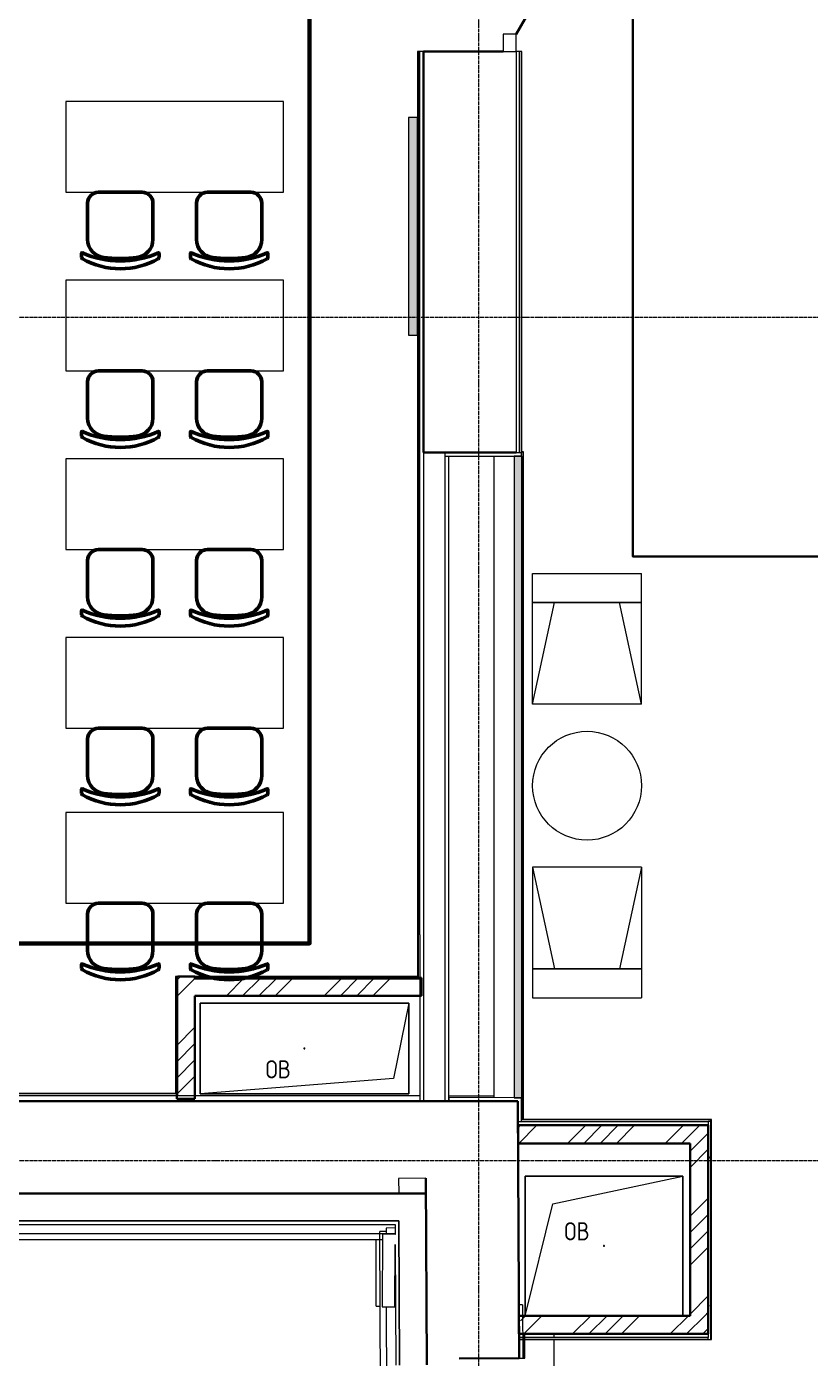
# Model space of a CAD drawing. Header units: millimetres. Extents: x -32 to 417638015, y -35 to 175284279.
# Drawn here: x 1293115 to 1297435, y 59058 to 66400 of the extents above; entities that cross this region are included whole.
import ezdxf
from ezdxf import colors
from ezdxf.entities.mleader import LeaderData, LeaderLine
from ezdxf.math import Vec2, Vec3

# ---------------------------------------------------------------- set-up
doc = ezdxf.new("R2010")
doc.units = ezdxf.units.MM
doc.linetypes.add('ADSK_Линия сетки', pattern=[25, 20, -2.5, 0, -2.5])
for name, color, linetype, lineweight in [('_ЭМ_гофра', 5, 'Continuous', 60), ('Аннотация', 7, 'Continuous', 18), ('Двери', 7, 'Continuous', 9), ('Обобщенные модели', 7, 'Continuous', 18), ('Оси', 253, 'Continuous', 9), ('Перекрытие', 7, 'Continuous', 18), ('Стены внутренние', 7, 'Continuous', 18), ('Стены наружные', 7, 'Continuous', 18), ('Стены несущие', 7, 'Continuous', 30), ('Стены отделка', 7, 'Continuous', 30), ('Стены перегородки', 7, 'Continuous', 30), ('Стены штриховка', 7, 'Continuous', 9), ('ТХ', 5, 'Continuous', 0), ('ТХ_Задание ЭОМ_СС', 6, 'Continuous', 0), ('ШТРИХОВКА', 252, 'Continuous', 15), ('ЭМ_Лоток 1_2', 162, 'Continuous', 30)]:
    doc.layers.add(name, color=color, linetype=linetype, lineweight=lineweight)
doc.layers.add('_ЭМ_Надписи', color=7, linetype='Continuous')
doc.styles.add('GOST Common_4', font='GOST_Common.ttf', dxfattribs={"width": 0.9, "height": 200})
doc.styles.add('ЭОМ', font='isocpeur.ttf', dxfattribs={"width": 0.85, "height": 250})
doc.linetypes.add('Cable in the tray', pattern='A,5,[130,ltypeshp.shx,S=1,R=0,X=0,Y=0],1.5,[130,ltypeshp.shx,S=1.5,R=90,X=0,Y=-1],1,[130,ltypeshp.shx,S=1,R=0,X=0.5,Y=0],5', length=12.5)
pattern_1 = [(45, (591.94, 243.9), (-269.408, 269.408), []), (45, (681.74, 243.9), (-269.408, 269.408), []), (45, (771.54, 243.9), (-269.408, 269.408), []), (45, (861.35, 243.9), (-269.408, 269.408), [])]

# ---------------------------------------------------------------- blocks, each defined once
blk = doc.blocks.new('_ЭМ_ТХ2_4 Этаж')
at = {"lineweight": 0}
h = blk.add_hatch(color=8, dxfattribs=at)
h.dxf.hatch_style = 1
h.paths.add_polyline_path([(6078.4, 14136.6), (6028.4, 14136.6), (6028.4, 12936.6), (6078.4, 12936.6)])
at = {"color": 8, "linetype": 'ByBlock', "lineweight": -2}
for p, q in [((4259.5, 13663.6), (4259.5, 13463.3)), ((4259.5, 13663.6), (4259.5, 13463.3)), ((4319.3, 13723.6), (4559.5, 13723.6)), ((4319.3, 13723.6), (4559.5, 13723.6)), ((4619.5, 13663.6), (4619.5, 13463.3)), ((4619.5, 13663.6), (4619.5, 13463.3)), ((4859.5, 13663.6), (4859.5, 13463.3)), ((4859.5, 13663.6), (4859.5, 13463.3)), ((4919.3, 13723.6), (5159.5, 13723.6)), ((4919.3, 13723.6), (5159.5, 13723.6)), ((5219.5, 13663.6), (5219.5, 13463.3)), ((5219.5, 13663.6), (5219.5, 13463.3)), ((4226, 13364.6), (4226, 13386.3)), ((4226, 13364.6), (4226, 13386.3)), ((4653, 13364.6), (4653, 13386.3)), ((4653, 13364.6), (4653, 13386.3)), ((4826, 13364.6), (4826, 13386.3)), ((4826, 13364.6), (4826, 13386.3)), ((5253, 13364.6), (5253, 13386.3)), ((5253, 13364.6), (5253, 13386.3)), ((4319.3, 12738.6), (4559.5, 12738.6)), ((4319.3, 12738.6), (4559.5, 12738.6)), ((4919.3, 12738.6), (5159.5, 12738.6)), ((4919.3, 12738.6), (5159.5, 12738.6)), ((4259.5, 12678.6), (4259.5, 12478.3)), ((4259.5, 12678.6), (4259.5, 12478.3)), ((4619.5, 12678.6), (4619.5, 12478.3)), ((4619.5, 12678.6), (4619.5, 12478.3)), ((4859.5, 12678.6), (4859.5, 12478.3)), ((4859.5, 12678.6), (4859.5, 12478.3)), ((5219.5, 12678.6), (5219.5, 12478.3)), ((5219.5, 12678.6), (5219.5, 12478.3)), ((4226, 12379.6), (4226, 12401.3)), ((4226, 12379.6), (4226, 12401.3)), ((4653, 12379.6), (4653, 12401.3)), ((4653, 12379.6), (4653, 12401.3)), ((4826, 12379.6), (4826, 12401.3)), ((4826, 12379.6), (4826, 12401.3)), ((5253, 12379.6), (5253, 12401.3)), ((5253, 12379.6), (5253, 12401.3)), ((4319.3, 11753.6), (4559.5, 11753.6)), ((4319.3, 11753.6), (4559.5, 11753.6)), ((4919.3, 11753.6), (5159.5, 11753.6)), ((4919.3, 11753.6), (5159.5, 11753.6)), ((4259.5, 11693.6), (4259.5, 11493.3)), ((4259.5, 11693.6), (4259.5, 11493.3)), ((4619.5, 11693.6), (4619.5, 11493.3)), ((4619.5, 11693.6), (4619.5, 11493.3)), ((4859.5, 11693.6), (4859.5, 11493.3)), ((4859.5, 11693.6), (4859.5, 11493.3)), ((5219.5, 11693.6), (5219.5, 11493.3)), ((5219.5, 11693.6), (5219.5, 11493.3)), ((4226, 11394.6), (4226, 11416.3)), ((4226, 11394.6), (4226, 11416.3)), ((4653, 11394.6), (4653, 11416.3)), ((4653, 11394.6), (4653, 11416.3)), ((4826, 11394.6), (4826, 11416.3)), ((4826, 11394.6), (4826, 11416.3)), ((5253, 11394.6), (5253, 11416.3)), ((5253, 11394.6), (5253, 11416.3)), ((4319.3, 10768.6), (4559.5, 10768.6)), ((4319.3, 10768.6), (4559.5, 10768.6)), ((4919.3, 10768.6), (5159.5, 10768.6)), ((4919.3, 10768.6), (5159.5, 10768.6)), ((4259.5, 10708.6), (4259.5, 10508.3)), ((4259.5, 10708.6), (4259.5, 10508.3)), ((4619.5, 10708.6), (4619.5, 10508.3)), ((4619.5, 10708.6), (4619.5, 10508.3)), ((4859.5, 10708.6), (4859.5, 10508.3)), ((4859.5, 10708.6), (4859.5, 10508.3)), ((5219.5, 10708.6), (5219.5, 10508.3)), ((5219.5, 10708.6), (5219.5, 10508.3)), ((4226, 10409.6), (4226, 10431.3)), ((4226, 10409.6), (4226, 10431.3)), ((4653, 10409.6), (4653, 10431.3)), ((4653, 10409.6), (4653, 10431.3)), ((4826, 10409.6), (4826, 10431.3)), ((4826, 10409.6), (4826, 10431.3)), ((5253, 10409.6), (5253, 10431.3)), ((5253, 10409.6), (5253, 10431.3)), ((4319.3, 9803.6), (4559.5, 9803.6)), ((4319.3, 9803.6), (4559.5, 9803.6)), ((4919.3, 9803.6), (5159.5, 9803.6)), ((4919.3, 9803.6), (5159.5, 9803.6)), ((4259.5, 9743.6), (4259.5, 9543.3)), ((4259.5, 9743.6), (4259.5, 9543.3)), ((4619.5, 9743.6), (4619.5, 9543.3)), ((4619.5, 9743.6), (4619.5, 9543.3)), ((4859.5, 9743.6), (4859.5, 9543.3)), ((4859.5, 9743.6), (4859.5, 9543.3)), ((5219.5, 9743.6), (5219.5, 9543.3)), ((5219.5, 9743.6), (5219.5, 9543.3)), ((4226, 9444.6), (4226, 9466.3)), ((4226, 9444.6), (4226, 9466.3)), ((4653, 9444.6), (4653, 9466.3)), ((4653, 9444.6), (4653, 9466.3)), ((4826, 9444.6), (4826, 9466.3)), ((4826, 9444.6), (4826, 9466.3)), ((5253, 9444.6), (5253, 9466.3)), ((5253, 9444.6), (5253, 9466.3))]:
    blk.add_line(p, q, dxfattribs=at)
at = {"color": 8}
for p, q in [((6712, 10902), (6712, 11622)), ((6712, 10902), (6712, 11622)), ((6712, 11622), (7312, 11622)), ((7312, 10902), (7312, 11622)), ((6712, 11461.7), (7312, 11461.7)), ((7312, 11461.7), (6712, 11461.7)), ((6712, 10902), (6833.5, 11461.7)), ((6712, 10902), (6833.5, 11461.7)), ((7312, 10902), (7190.5, 11461.7)), ((7312, 10902), (7190.5, 11461.7)), ((7312, 10902), (6712, 10902)), ((7312, 10902), (6712, 10902)), ((6712, 10002), (6712, 9282)), ((6712, 10002), (6712, 9282)), ((7312, 10002), (6712, 10002)), ((7312, 10002), (6712, 10002)), ((6712, 10002), (6833.5, 9442.2)), ((6712, 10002), (6833.5, 9442.2)), ((7312, 10002), (7190.5, 9442.2)), ((7312, 10002), (7190.5, 9442.2)), ((7312, 10002), (7312, 9282)), ((6712, 9442.2), (7312, 9442.2)), ((7312, 9442.2), (6712, 9442.2)), ((6712, 9282), (7312, 9282))]:
    blk.add_line(p, q, dxfattribs=at)
at = {"color": 8, "lineweight": 0}
blk.add_lwpolyline([(6078.4, 14136.6), (6028.4, 14136.6), (6028.4, 12936.6), (6078.4, 12936.6), (6078.4, 14136.6)], dxfattribs=at)
at = {"color": 8, "linetype": 'ByBlock', "lineweight": -2}
for centre, radius, start, end in [((4319.5, 13663.6), 60, 90, 180), ((4319.5, 13663.6), 60, 90, 180), ((4559.5, 13663.6), 60, 0, 90), ((4559.5, 13663.6), 60, 0, 90), ((4919.5, 13663.6), 60, 90, 180), ((4919.5, 13663.6), 60, 90, 180), ((5159.5, 13663.6), 60, 0, 90), ((5159.5, 13663.6), 60, 0, 90), ((4359.5, 13463.3), 100, 180, 264.25844), ((4359.5, 13463.3), 100, 180, 264.25844), ((4519.5, 13463.3), 100, 275.74156, 0), ((4519.5, 13463.3), 100, 275.74156, 0), ((4959.5, 13463.3), 100, 180, 264.25844), ((4959.5, 13463.3), 100, 180, 264.25844), ((5119.5, 13463.3), 100, 275.74156, 0), ((5119.5, 13463.3), 100, 275.74156, 0), ((4229, 13386.3), 3, 63.89783, 180), ((4229, 13386.3), 3, 63.89783, 180), ((4236, 13364.6), 10, 180, 238.06825), ((4236, 13364.6), 10, 180, 238.06825), ((4439.5, 13865.9), 520.8, 246.31951, 293.68049), ((4439.5, 13865.9), 520.8, 246.31951, 293.68049), ((4439.5, 14159.1), 800.4, 263.24698, 276.75302), ((4439.5, 14159.1), 800.4, 263.24698, 276.75302), ((4643, 13364.6), 10, 301.93175, 0), ((4643, 13364.6), 10, 301.93175, 0), ((4650, 13386.3), 3, 0, 116.10217), ((4650, 13386.3), 3, 0, 116.10217), ((4829, 13386.3), 3, 63.89783, 180), ((4829, 13386.3), 3, 63.89783, 180), ((4836, 13364.6), 10, 180, 238.06825), ((4836, 13364.6), 10, 180, 238.06825), ((5039.5, 13865.9), 520.8, 246.31951, 293.68049), ((5039.5, 13865.9), 520.8, 246.31951, 293.68049), ((5039.5, 14159.1), 800.4, 263.24698, 276.75302), ((5039.5, 14159.1), 800.4, 263.24698, 276.75302), ((5243, 13364.6), 10, 301.93175, 0), ((5243, 13364.6), 10, 301.93175, 0), ((5250, 13386.3), 3, 0, 116.10217), ((5250, 13386.3), 3, 0, 116.10217), ((4439.5, 13732.6), 430.5, 240.99166, 299.00834), ((4439.5, 13732.6), 430.5, 240.99166, 299.00834), ((5039.5, 13732.6), 430.5, 240.99166, 299.00834), ((5039.5, 13732.6), 430.5, 240.99166, 299.00834), ((4319.5, 12678.6), 60, 90, 180), ((4319.5, 12678.6), 60, 90, 180), ((4559.5, 12678.6), 60, 0, 90), ((4559.5, 12678.6), 60, 0, 90), ((4919.5, 12678.6), 60, 90, 180), ((4919.5, 12678.6), 60, 90, 180), ((5159.5, 12678.6), 60, 0, 90), ((5159.5, 12678.6), 60, 0, 90), ((4359.5, 12478.3), 100, 180, 264.25844), ((4359.5, 12478.3), 100, 180, 264.25844), ((4519.5, 12478.3), 100, 275.74156, 0), ((4519.5, 12478.3), 100, 275.74156, 0), ((4959.5, 12478.3), 100, 180, 264.25844), ((4959.5, 12478.3), 100, 180, 264.25844), ((5119.5, 12478.3), 100, 275.74156, 0), ((5119.5, 12478.3), 100, 275.74156, 0), ((4229, 12401.3), 3, 63.89783, 180), ((4229, 12401.3), 3, 63.89783, 180), ((4236, 12379.6), 10, 180, 238.06825), ((4236, 12379.6), 10, 180, 238.06825), ((4439.5, 12880.9), 520.8, 246.31951, 293.68049), ((4439.5, 12880.9), 520.8, 246.31951, 293.68049), ((4439.5, 12747.6), 430.5, 240.99166, 299.00834), ((4439.5, 12747.6), 430.5, 240.99166, 299.00834), ((4439.5, 13174.1), 800.4, 263.24698, 276.75302), ((4439.5, 13174.1), 800.4, 263.24698, 276.75302), ((4643, 12379.6), 10, 301.93175, 0), ((4643, 12379.6), 10, 301.93175, 0), ((4650, 12401.3), 3, 0, 116.10217), ((4650, 12401.3), 3, 0, 116.10217), ((4829, 12401.3), 3, 63.89783, 180), ((4829, 12401.3), 3, 63.89783, 180), ((4836, 12379.6), 10, 180, 238.06825), ((4836, 12379.6), 10, 180, 238.06825), ((5039.5, 12880.9), 520.8, 246.31951, 293.68049), ((5039.5, 12880.9), 520.8, 246.31951, 293.68049), ((5039.5, 12747.6), 430.5, 240.99166, 299.00834), ((5039.5, 12747.6), 430.5, 240.99166, 299.00834), ((5039.5, 13174.1), 800.4, 263.24698, 276.75302), ((5039.5, 13174.1), 800.4, 263.24698, 276.75302), ((5243, 12379.6), 10, 301.93175, 0), ((5243, 12379.6), 10, 301.93175, 0), ((5250, 12401.3), 3, 0, 116.10217), ((5250, 12401.3), 3, 0, 116.10217), ((4319.5, 11693.6), 60, 90, 180), ((4319.5, 11693.6), 60, 90, 180), ((4559.5, 11693.6), 60, 0, 90), ((4559.5, 11693.6), 60, 0, 90), ((4919.5, 11693.6), 60, 90, 180), ((4919.5, 11693.6), 60, 90, 180), ((5159.5, 11693.6), 60, 0, 90), ((5159.5, 11693.6), 60, 0, 90), ((4359.5, 11493.3), 100, 180, 264.25844), ((4359.5, 11493.3), 100, 180, 264.25844), ((4519.5, 11493.3), 100, 275.74156, 0), ((4519.5, 11493.3), 100, 275.74156, 0), ((4959.5, 11493.3), 100, 180, 264.25844), ((4959.5, 11493.3), 100, 180, 264.25844), ((5119.5, 11493.3), 100, 275.74156, 0), ((5119.5, 11493.3), 100, 275.74156, 0), ((4229, 11416.3), 3, 63.89783, 180), ((4229, 11416.3), 3, 63.89783, 180), ((4236, 11394.6), 10, 180, 238.06825), ((4236, 11394.6), 10, 180, 238.06825), ((4439.5, 11895.9), 520.8, 246.31951, 293.68049), ((4439.5, 11895.9), 520.8, 246.31951, 293.68049), ((4439.5, 11762.6), 430.5, 240.99166, 299.00834), ((4439.5, 11762.6), 430.5, 240.99166, 299.00834), ((4439.5, 12189.1), 800.4, 263.24698, 276.75302), ((4439.5, 12189.1), 800.4, 263.24698, 276.75302), ((4643, 11394.6), 10, 301.93175, 0), ((4643, 11394.6), 10, 301.93175, 0), ((4650, 11416.3), 3, 0, 116.10217), ((4650, 11416.3), 3, 0, 116.10217), ((4829, 11416.3), 3, 63.89783, 180), ((4829, 11416.3), 3, 63.89783, 180), ((4836, 11394.6), 10, 180, 238.06825), ((4836, 11394.6), 10, 180, 238.06825), ((5039.5, 11895.9), 520.8, 246.31951, 293.68049), ((5039.5, 11895.9), 520.8, 246.31951, 293.68049), ((5039.5, 11762.6), 430.5, 240.99166, 299.00834), ((5039.5, 11762.6), 430.5, 240.99166, 299.00834), ((5039.5, 12189.1), 800.4, 263.24698, 276.75302), ((5039.5, 12189.1), 800.4, 263.24698, 276.75302), ((5243, 11394.6), 10, 301.93175, 0), ((5243, 11394.6), 10, 301.93175, 0), ((5250, 11416.3), 3, 0, 116.10217), ((5250, 11416.3), 3, 0, 116.10217), ((4319.5, 10708.6), 60, 90, 180), ((4319.5, 10708.6), 60, 90, 180), ((4559.5, 10708.6), 60, 0, 90), ((4559.5, 10708.6), 60, 0, 90), ((4919.5, 10708.6), 60, 90, 180), ((4919.5, 10708.6), 60, 90, 180), ((5159.5, 10708.6), 60, 0, 90), ((5159.5, 10708.6), 60, 0, 90), ((4359.5, 10508.3), 100, 180, 264.25844), ((4359.5, 10508.3), 100, 180, 264.25844), ((4519.5, 10508.3), 100, 275.74156, 0), ((4519.5, 10508.3), 100, 275.74156, 0), ((4959.5, 10508.3), 100, 180, 264.25844), ((4959.5, 10508.3), 100, 180, 264.25844), ((5119.5, 10508.3), 100, 275.74156, 0), ((5119.5, 10508.3), 100, 275.74156, 0), ((4229, 10431.3), 3, 63.89783, 180), ((4229, 10431.3), 3, 63.89783, 180), ((4439.5, 10910.9), 520.8, 246.31951, 293.68049), ((4439.5, 10910.9), 520.8, 246.31951, 293.68049), ((4650, 10431.3), 3, 0, 116.10217), ((4650, 10431.3), 3, 0, 116.10217), ((4829, 10431.3), 3, 63.89783, 180), ((4829, 10431.3), 3, 63.89783, 180), ((5039.5, 10910.9), 520.8, 246.31951, 293.68049), ((5039.5, 10910.9), 520.8, 246.31951, 293.68049), ((5250, 10431.3), 3, 0, 116.10217), ((5250, 10431.3), 3, 0, 116.10217), ((4236, 10409.6), 10, 180, 238.06825), ((4236, 10409.6), 10, 180, 238.06825), ((4439.5, 10777.6), 430.5, 240.99166, 299.00834), ((4439.5, 10777.6), 430.5, 240.99166, 299.00834), ((4439.5, 11204.1), 800.4, 263.24698, 276.75302), ((4439.5, 11204.1), 800.4, 263.24698, 276.75302), ((4643, 10409.6), 10, 301.93175, 0), ((4643, 10409.6), 10, 301.93175, 0), ((4836, 10409.6), 10, 180, 238.06825), ((4836, 10409.6), 10, 180, 238.06825), ((5039.5, 10777.6), 430.5, 240.99166, 299.00834), ((5039.5, 10777.6), 430.5, 240.99166, 299.00834), ((5039.5, 11204.1), 800.4, 263.24698, 276.75302), ((5039.5, 11204.1), 800.4, 263.24698, 276.75302), ((5243, 10409.6), 10, 301.93175, 0), ((5243, 10409.6), 10, 301.93175, 0), ((4319.5, 9743.6), 60, 90, 180), ((4319.5, 9743.6), 60, 90, 180), ((4559.5, 9743.6), 60, 0, 90), ((4559.5, 9743.6), 60, 0, 90), ((4919.5, 9743.6), 60, 90, 180), ((4919.5, 9743.6), 60, 90, 180), ((5159.5, 9743.6), 60, 0, 90), ((5159.5, 9743.6), 60, 0, 90), ((4359.5, 9543.3), 100, 180, 264.25844), ((4359.5, 9543.3), 100, 180, 264.25844), ((4519.5, 9543.3), 100, 275.74156, 0), ((4519.5, 9543.3), 100, 275.74156, 0), ((4959.5, 9543.3), 100, 180, 264.25844), ((4959.5, 9543.3), 100, 180, 264.25844), ((5119.5, 9543.3), 100, 275.74156, 0), ((5119.5, 9543.3), 100, 275.74156, 0), ((4229, 9466.3), 3, 63.89783, 180), ((4229, 9466.3), 3, 63.89783, 180), ((4236, 9444.6), 10, 180, 238.06825), ((4236, 9444.6), 10, 180, 238.06825), ((4439.5, 9945.9), 520.8, 246.31951, 293.68049), ((4439.5, 9945.9), 520.8, 246.31951, 293.68049), ((4439.5, 9812.6), 430.5, 240.99166, 299.00834), ((4439.5, 9812.6), 430.5, 240.99166, 299.00834), ((4439.5, 10239.1), 800.4, 263.24698, 276.75302), ((4439.5, 10239.1), 800.4, 263.24698, 276.75302), ((4643, 9444.6), 10, 301.93175, 0), ((4643, 9444.6), 10, 301.93175, 0), ((4650, 9466.3), 3, 0, 116.10217), ((4650, 9466.3), 3, 0, 116.10217), ((4829, 9466.3), 3, 63.89783, 180), ((4829, 9466.3), 3, 63.89783, 180), ((4836, 9444.6), 10, 180, 238.06825), ((4836, 9444.6), 10, 180, 238.06825), ((5039.5, 9945.9), 520.8, 246.31951, 293.68049), ((5039.5, 9945.9), 520.8, 246.31951, 293.68049), ((5039.5, 9812.6), 430.5, 240.99166, 299.00834), ((5039.5, 9812.6), 430.5, 240.99166, 299.00834), ((5039.5, 10239.1), 800.4, 263.24698, 276.75302), ((5039.5, 10239.1), 800.4, 263.24698, 276.75302), ((5243, 9444.6), 10, 301.93175, 0), ((5243, 9444.6), 10, 301.93175, 0), ((5250, 9466.3), 3, 0, 116.10217), ((5250, 9466.3), 3, 0, 116.10217)]:
    blk.add_arc(centre, radius, start, end, dxfattribs=at)
at = {"layer": 'ТХ', "color": 8}
for p, q in [((5339.4, 14223.6), (4139.4, 14223.6)), ((4139.4, 14223.6), (4139.4, 13723.6)), ((5339.4, 13723.6), (5339.4, 14223.6)), ((4139.4, 13723.6), (5339.4, 13723.6)), ((5339.4, 13238.6), (4139.4, 13238.6)), ((4139.4, 13238.6), (4139.4, 12738.6)), ((5339.4, 12738.6), (5339.4, 13238.6)), ((4139.4, 12738.6), (5339.4, 12738.6)), ((5339.4, 12253.6), (4139.4, 12253.6)), ((4139.4, 12253.6), (4139.4, 11753.6)), ((5339.4, 11753.6), (5339.4, 12253.6)), ((4139.4, 11753.6), (5339.4, 11753.6)), ((5339.4, 11268.6), (4139.4, 11268.6)), ((4139.4, 11268.6), (4139.4, 10768.6)), ((5339.4, 10768.6), (5339.4, 11268.6)), ((4139.4, 10768.6), (5339.4, 10768.6)), ((5339.4, 10303.6), (4139.4, 10303.6)), ((4139.4, 10303.6), (4139.4, 9803.6)), ((5339.4, 9803.6), (5339.4, 10303.6)), ((4139.4, 9803.6), (5339.4, 9803.6))]:
    blk.add_line(p, q, dxfattribs=at)
at = {"layer": 'ТХ', "color": 8, "lineweight": 0}
blk.add_circle((7012, 10452), 300, dxfattribs=at)
blk = doc.blocks.new('План 4 этажа')
at = {"layer": 'Стены внутренние'}
blk.add_hatch(color=8, dxfattribs=at).paths.add_polyline_path([(741.505, 8970.83), (741.505, 12507.861), (701.505, 12507.861), (701.505, 8970.83), (727.777, 8970.83)])
at = {"layer": 'Стены внутренние', "lineweight": 9}
h = blk.add_hatch(dxfattribs=at)
h.set_pattern_fill('FP_4', color=8, style=0, pattern_type=2)
h.set_pattern_definition([(0, (591.94, 243.9), (406.4, 101.6), [33.528, -271.272, 33.528, -271.272, -1625.6]), (0, (591.94, 243.9), (406.4, 101.6), [-609.6, 33.528, -576.072, 33.528, -271.272, -711.2]), (0, (591.94, 243.9), (406.4, 101.6), [-1524, 33.528, -169.672, 33.528, -474.472]), (120, (744.34, 294.7), (-291.1882, 301.1527), [33.528, -271.272, 33.528, -271.272, -1625.6]), (120, (744.34, 294.7), (-291.1882, 301.1527), [-609.6, 33.528, -576.072, 33.528, -271.272, -711.2]), (120, (744.34, 294.7), (-291.1882, 301.1527), [-1524, 33.528, -169.672, 33.528, -474.472]), (240, (795.14, 497.9), (-115.2118, -402.7527), [33.528, -271.272, 33.528, -271.272, -1625.6]), (240, (795.14, 497.9), (-115.2118, -402.7527), [-609.6, 33.528, -576.072, 33.528, -271.272, -711.2]), (240, (795.14, 497.9), (-115.2118, -402.7527), [-1524, 33.528, -169.672, 33.528, -474.472])])
h.paths.add_polyline_path([(1783.744, 7636.902), (1786.505, 7636.902), (1786.505, 8838.902), (1771.505, 8838.902), (1771.505, 7636.902)])
at = {"layer": 'Стены штриховка', "lineweight": 9}
h = blk.add_hatch(dxfattribs=at)
h.set_pattern_fill('ANSI34', color=8, scale=20)
h.set_pattern_definition(pattern_1)
h.paths.add_polyline_path([(-1158.061, 8982.492), (-1058.061, 8982.492), (-1058.061, 9638.451), (-1152.061, 9638.451), (-1152.061, 9626.451), (-1158.061, 9626.451), (-1158.061, 9532.451)])
h = blk.add_hatch(dxfattribs=at)
h.set_pattern_fill('ANSI34', color=8, scale=20)
h.set_pattern_definition(pattern_1)
h.paths.add_polyline_path([(191.939, 9532.451), (191.939, 9632.451), (-1058.061, 9626.451), (-1058.061, 9532.451), (86.658, 9532.451)])
h = blk.add_hatch(dxfattribs=at)
h.set_pattern_fill('ANSI34', color=8, scale=20)
h.set_pattern_definition(pattern_1)
h.paths.add_polyline_path([(1671.505, 8718.902), (1671.505, 8818.902), (723.45, 8818.902), (723.545, 8718.902), (1631.643, 8718.902)])
h = blk.add_hatch(dxfattribs=at)
h.set_pattern_fill('ANSI34', color=8, scale=20)
h.set_pattern_definition(pattern_1)
h.paths.add_polyline_path([(1771.505, 7768.902), (1771.505, 8818.902), (1671.505, 8818.902), (1671.505, 7768.902)])
h = blk.add_hatch(dxfattribs=at)
h.set_pattern_fill('ANSI34', color=8, scale=20)
h.set_pattern_definition(pattern_1)
h.paths.add_polyline_path([(1115.133, 7668.902), (1771.505, 7668.902), (1771.505, 7768.902), (728.063, 7768.902), (728.633, 7764.896), (748.364, 7705.531), (749.175, 7668.902), (922.656, 7668.902)])
at = {"layer": 'Двери', "color": 8, "lineweight": 30}
blk.add_line((711.939, 14833.903), (859.439, 15089.381), dxfattribs=at)
at = {"layer": 'Двери', "color": 8}
for p, q in [((711.939, 14833.903), (641.939, 14833.903)), ((641.939, 14833.903), (641.939, 14738.903)), ((711.939, 14738.903), (711.939, 14833.903)), ((641.939, 14738.903), (711.939, 14738.903))]:
    blk.add_line(p, q, dxfattribs=at)
at = {"layer": 'Обобщенные модели', "color": 8}
for p, q in [((-1029.617, 8992.451), (-1029.617, 9492.451)), ((-1029.617, 9492.451), (120.383, 9492.451)), ((120.383, 9492.451), (-1029.617, 9492.451)), ((-1029.617, 9492.451), (-1029.617, 8992.451)), ((120.383, 9492.451), (37.05, 9075.784)), ((120.383, 9492.451), (120.383, 8992.451)), ((120.383, 8992.451), (120.383, 9492.451)), ((37.05, 9075.784), (-1029.617, 8992.451)), ((120.383, 8992.451), (-1029.617, 8992.451)), ((-1029.617, 8992.451), (120.383, 8992.451)), ((761.643, 7768.902), (761.643, 8538.902)), ((761.643, 8538.902), (1631.643, 8538.902)), ((1631.643, 8538.902), (761.643, 8538.902)), ((761.643, 8538.902), (761.643, 7768.902)), ((915.643, 8384.902), (1631.643, 8538.902)), ((1631.643, 8538.902), (1631.643, 7768.902)), ((1631.643, 7768.902), (1631.643, 8538.902)), ((761.643, 7768.902), (915.643, 8384.902))]:
    blk.add_line(p, q, dxfattribs=at)
for centre, start, end in [((-454.617, 9242.451), 0, 180), ((-454.617, 9242.451), 120, 180), ((-454.617, 9242.451), 180, 0), ((-454.617, 9242.451), 240, 345), ((-454.617, 9242.451), 15, 90), ((1196.643, 8153.902), 0, 180), ((1196.643, 8153.902), 180, 0), ((1196.643, 8153.902), 60, 165), ((1196.643, 8153.902), 195, 270), ((1196.643, 8153.902), 300, 0)]:
    blk.add_arc(centre, 2.5, start, end, dxfattribs=at)
at = {"layer": 'Оси', "color": 8, "linetype": 'ADSK_Линия сетки'}
for p, q in [((506.505, -3353.101), (506.505, 43685.833)), ((-10052.178, 13274.489), (56511.792, 13274.489)), ((-10052.178, 8624.489), (56511.792, 8624.489))]:
    blk.add_line(p, q, dxfattribs=at)
at = {"layer": 'Перекрытие', "color": 8}
for p, q in [((591.505, 8971.069), (591.505, 12507.685)), ((341.939, 8980.165), (591.505, 8980.165)), ((922.656, 7648.902), (922.656, 7668.902)), ((922.656, 797), (922.656, 7636.902))]:
    blk.add_line(p, q, dxfattribs=at)
at = {"layer": 'Стены наружные', "color": 8}
for p, q in [((-4.15, 8232.492), (-39.15, 8232.326)), ((-3.91, 822.157), (-39.15, 8232.326)), ((45.755, 8252.492), (-4.244, 8252.254)), ((-4.244, 8252.254), (-4.08, 8217.655)), ((45.66, 8272.492), (45.66, 8222.492)), ((-23.621, 8187.492), (-6070.081, 8187.492)), ((-5316.778, 8222.492), (45.66, 8222.492)), ((-58.025, 7821.544), (-58.025, 8187.492)), ((25.755, 8222.492), (25.755, 8217.428)), ((-58.025, 7821.544), (-37.196, 7821.544)), ((31.09, 822.199), (-2.177, 7817.629))]:
    blk.add_line(p, q, dxfattribs=at)
at = {"layer": 'Стены несущие', "color": 8}
for p, q in [((641.939, 14738.903), (201.939, 14738.903)), ((201.939, 14738.903), (201.939, 12527.685)), ((201.939, 12527.685), (711.939, 12527.685)), ((-1158.061, 9626.451), (-1158.061, 8963.902)), ((-1152.061, 9626.451), (-1158.061, 9626.451)), ((-1058.061, 9638.451), (-1152.061, 9638.451)), ((-1058.061, 9638.451), (-1058.061, 9626.451)), ((191.939, 9632.451), (-1058.061, 9632.451)), ((191.939, 9532.451), (191.939, 9632.451)), ((-1058.061, 9532.451), (191.939, 9532.451)), ((-1058.061, 8963.902), (-1058.061, 9532.451)), ((-1158.061, 8963.902), (-1058.061, 8963.902)), ((722.434, 8952.492), (-5674.856, 8952.492)), ((729.179, 7534.088), (722.434, 8952.492)), ((1771.505, 8818.902), (723.45, 8818.902)), ((723.45, 8818.902), (723.45, 8718.902)), ((1771.505, 7668.902), (1771.505, 8818.902)), ((723.45, 8718.902), (1671.505, 8718.902)), ((1671.505, 8718.902), (1671.505, 7768.902)), ((214.453, 8526.729), (214.854, 8526.731)), ((214.854, 8442.492), (214.453, 8526.729)), ((219.748, 7497.665), (214.854, 8526.731)), ((-6182.245, 8442.492), (214.854, 8442.492)), ((1671.505, 7768.902), (727.302, 7768.902)), ((727.302, 7768.902), (727.302, 7668.902)), ((727.302, 7668.902), (1771.505, 7668.902)), ((399.183, 7532.519), (729.179, 7534.088))]:
    blk.add_line(p, q, dxfattribs=at)
at = {"layer": 'Стены отделка', "color": 8, "lineweight": 9}
for p, q in [((201.939, 14738.903), (169.939, 14738.903)), ((169.939, 14738.903), (169.939, 9638.451)), ((711.939, 14738.903), (711.939, 12527.685)), ((743.939, 14738.903), (711.939, 14738.903)), ((743.939, 12527.685), (743.939, 14738.903)), ((321.939, 12507.685), (741.505, 12507.685)), ((341.939, 8952.001), (341.939, 12507.685)), ((701.505, 12507.861), (701.505, 8970.83)), ((741.505, 12507.861), (701.505, 12507.861)), ((711.939, 12527.685), (731.939, 12527.685)), ((741.505, 12530.83), (741.505, 12527.685)), ((753.505, 12530.83), (741.505, 12530.83)), ((741.505, 12527.685), (743.939, 12527.685)), ((741.505, 12507.861), (741.505, 8838.902)), ((753.505, 8850.902), (753.505, 12530.83)), ((181.939, 9868.902), (181.939, 11408.902)), ((-1164.061, 9636.451), (-1164.061, 8994.492)), ((-1152.061, 9638.451), (-1162.061, 9638.451)), ((-1152.061, 8982.492), (-1152.061, 9626.451)), ((169.939, 9638.451), (-1058.061, 9638.451)), ((-1058.061, 9626.451), (181.939, 9626.451)), ((181.939, 9636.451), (181.939, 8952.001)), ((-5674.856, 8982.492), (181.939, 8982.492)), ((-1164.061, 8994.492), (-5655.071, 8994.492)), ((341.988, 8971.666), (341.94, 8951.666)), ((742.348, 8970.708), (341.988, 8971.666)), ((701.505, 8970.83), (741.505, 8970.83)), ((742.974, 8838.967), (742.348, 8970.708)), ((-5674.856, 8952.492), (181.939, 8952.492)), ((181.939, 8952.001), (201.939, 8952.001)), ((321.939, 8952.001), (341.939, 8952.001)), ((341.94, 8951.666), (722.442, 8950.756)), ((722.974, 8838.872), (742.974, 8838.967)), ((741.505, 8838.902), (1771.505, 8838.902)), ((1788.505, 8850.902), (753.505, 8850.902)), ((1771.505, 8838.902), (1771.505, 7648.902)), ((1788.505, 7636.902), (1788.505, 8850.902)), ((214.453, 8526.729), (64.855, 8526.018)), ((64.855, 8526.018), (65.253, 8442.492)), ((65.253, 8442.492), (-6182.245, 8442.492)), ((-6351.375, 8272.492), (45.66, 8272.492)), ((45.565, 8292.492), (-6331.478, 8292.492)), ((-6331.478, 8292.492), (65.966, 8292.492)), ((65.565, 8292.492), (45.566, 8292.397)), ((45.66, 8272.492), (45.923, 8217.275)), ((69.353, 7495.95), (65.565, 8292.492)), ((65.966, 8292.492), (69.754, 7495.952)), ((-23.391, 8217.801), (-26.427, 7817.813)), ((45.923, 8217.275), (-23.391, 8217.801)), ((43.571, 7817.282), (46.186, 8161.863)), ((46.186, 8161.863), (49.354, 7495.855)), ((-26.427, 7817.813), (43.571, 7817.282)), ((747.777, 7828.999), (727.777, 7828.904)), ((747.777, 7828.999), (749.179, 7534.183)), ((1771.505, 7648.902), (728.633, 7648.902)), ((728.691, 7636.902), (1788.505, 7636.902)), ((761.179, 7534.24), (760.539, 7668.902)), ((729.179, 7534.088), (761.179, 7534.24))]:
    blk.add_line(p, q, dxfattribs=at)
at = {"layer": 'Стены перегородки', "color": 8, "lineweight": 18}
for p, q in [((201.939, 12527.685), (201.939, 8952.001)), ((321.939, 8952.001), (321.939, 12527.685)), ((201.939, 8952.001), (321.939, 8952.001))]:
    blk.add_line(p, q, dxfattribs=at)
at = {"layer": 'Стены штриховка', "color": 8}
for p, q in [((171.939, 14738.903), (171.939, 9636.451)), ((181.939, 11408.902), (181.939, 14738.903)), ((731.939, 12527.685), (731.939, 14738.903)), ((741.939, 12527.685), (741.939, 14738.903)), ((731.939, 12527.685), (741.505, 12527.685)), ((741.505, 12507.861), (741.505, 12527.685)), ((751.505, 8848.902), (751.505, 12530.83)), ((181.939, 9868.902), (181.939, 9636.451)), ((-1162.061, 9638.451), (-1164.061, 9638.451)), ((-1164.061, 9638.451), (-1164.061, 9636.451)), ((-1164.061, 9636.451), (-1152.061, 9636.451)), ((-1162.061, 9638.451), (-1162.061, 8992.492)), ((171.939, 9636.451), (-1058.061, 9636.451)), ((-1162.061, 8992.492), (-5655.061, 8992.492)), ((1786.505, 8848.902), (751.505, 8848.902)), ((1786.505, 8838.902), (1771.505, 8838.902)), ((1786.505, 7636.902), (1786.505, 8850.902)), ((728.681, 7638.902), (1771.505, 7638.902)), ((759.179, 7534.231), (758.539, 7668.902)), ((1771.505, 7636.902), (1771.505, 7648.902))]:
    blk.add_line(p, q, dxfattribs=at)
at = {"layer": 'Аннотация', "color": 8, "lineweight": 9, "char_height": 100, "width": 156.348, "attachment_point": 1, "line_spacing_factor": 1.022766, "style": 'GOST Common_4'}
for insert in [(-668.761, 9177.17), (978.124, 8284.149)]:
    blk.add_mtext('\\pxt3.6,7.2,10.8,14.4,18,21.6,25.2,28.8,32.4,36,39.6,43.2,46.8,50.4,54,57.6,61.2,64.8,68.4,72,75.6,79.2,82.8,86.4,90,93.6,97.2,100.8,104.4,108,111.6,115.2;{ОВ}', dxfattribs=dict(at, insert=insert))

msp = doc.modelspace()

# ---------------------------------------------------------------- linework, layer by layer
at = {"layer": '_ЭМ_гофра', "linetype": 'ByBlock'}
msp.add_lwpolyline([(1292861.2, 61345.7), (1294674.1, 61345.7), (1294674.1, 67978.5), (1290342.1, 67978.5), (1290101, 68384.4)], dxfattribs=at)
at = {"layer": 'ЭМ_Лоток 1_2', "linetype": 'Cable in the tray', "ltscale": 50}
msp.add_lwpolyline([(1296456.6, 88265.4), (1296456.6, 63478.2), (1337324.6, 63478.2)], dxfattribs=at)

# ---------------------------------------------------------------- block references
at = {"layer": 'ТХ_Задание ЭОМ_СС', "lineweight": 50}
msp.add_blockref('_ЭМ_ТХ2_4 Этаж', (1289191.8, 51763.2), dxfattribs=at)
at = {"layer": 'ШТРИХОВКА'}
msp.add_blockref('План 4 этажа', (1295100.3, 51524.3), dxfattribs=at)

# ---------------------------------------------------------------- leaders
at = {"layer": '_ЭМ_Надписи', "color": 7, "ltscale": 5}
ml = msp.add_multileader_mtext('Standard', dxfattribs=at)
ml.set_content('{\\fGOST Common|b0|i0|c204|p34;\\W0.9;\\C256;4ЩРС-1\\fISOCPEUR|b0|i0|c204|p34;\\W0.85; Гр.10\\Pшкольный информатор\\P\\fGOST Common|b0|i0|c0|p34;\\W0.9;h=1.8\\fGOST Common|b0|i0|c204|p34;м}', color=1, style='ЭОМ')
ml.set_leader_properties()
ml.build(insert=Vec2(0, 0))
ml.multileader.update_dxf_attribs({"text_left_attachment_type": 6, "text_right_attachment_type": 6, "dogleg_length": 0, "arrow_head_size": 200})
ctx = ml.context
ctx.base_point, ctx.char_height, ctx.arrow_head_size, ctx.landing_gap_size, ctx.plane_origin = Vec3(1296206.9, 58420.7, -64.3), 250, 200, 0, Vec3(1277426.2, 74533.3, -64.3)
ctx.left_attachment, ctx.right_attachment = 6, 6
notes = []
notes.append((ctx, [(1, (1, 1, 0), (1299160.7, 58420.7, -64.3), (-1, 0), 0, [(0, [(1300630.8, 59563.3, -64.3)], 0, [])])]))
ctx.mtext.insert, ctx.mtext.width, ctx.mtext.defined_height, ctx.mtext.flow_direction = Vec3(1296206.9, 58720.7, -64.3), 3113.025, 545.6, 5
for ctx, leaders in notes:
    for number, flags, end, landing, length, lines in leaders:
        leader = LeaderData()
        leader.index, (leader.has_last_leader_line, leader.has_dogleg_vector, leader.attachment_direction) = number, flags
        leader.last_leader_point, leader.dogleg_vector, leader.dogleg_length = Vec3(end), Vec3(landing), length
        for number, points, colour, breaks in lines:
            line = LeaderLine()
            line.index, line.vertices, line.color, line.breaks = number, Vec3.list(points), colors.encode_raw_color(colour), breaks
            leader.lines.append(line)
        ctx.leaders.append(leader)

doc.saveas('drawing.dxf')
